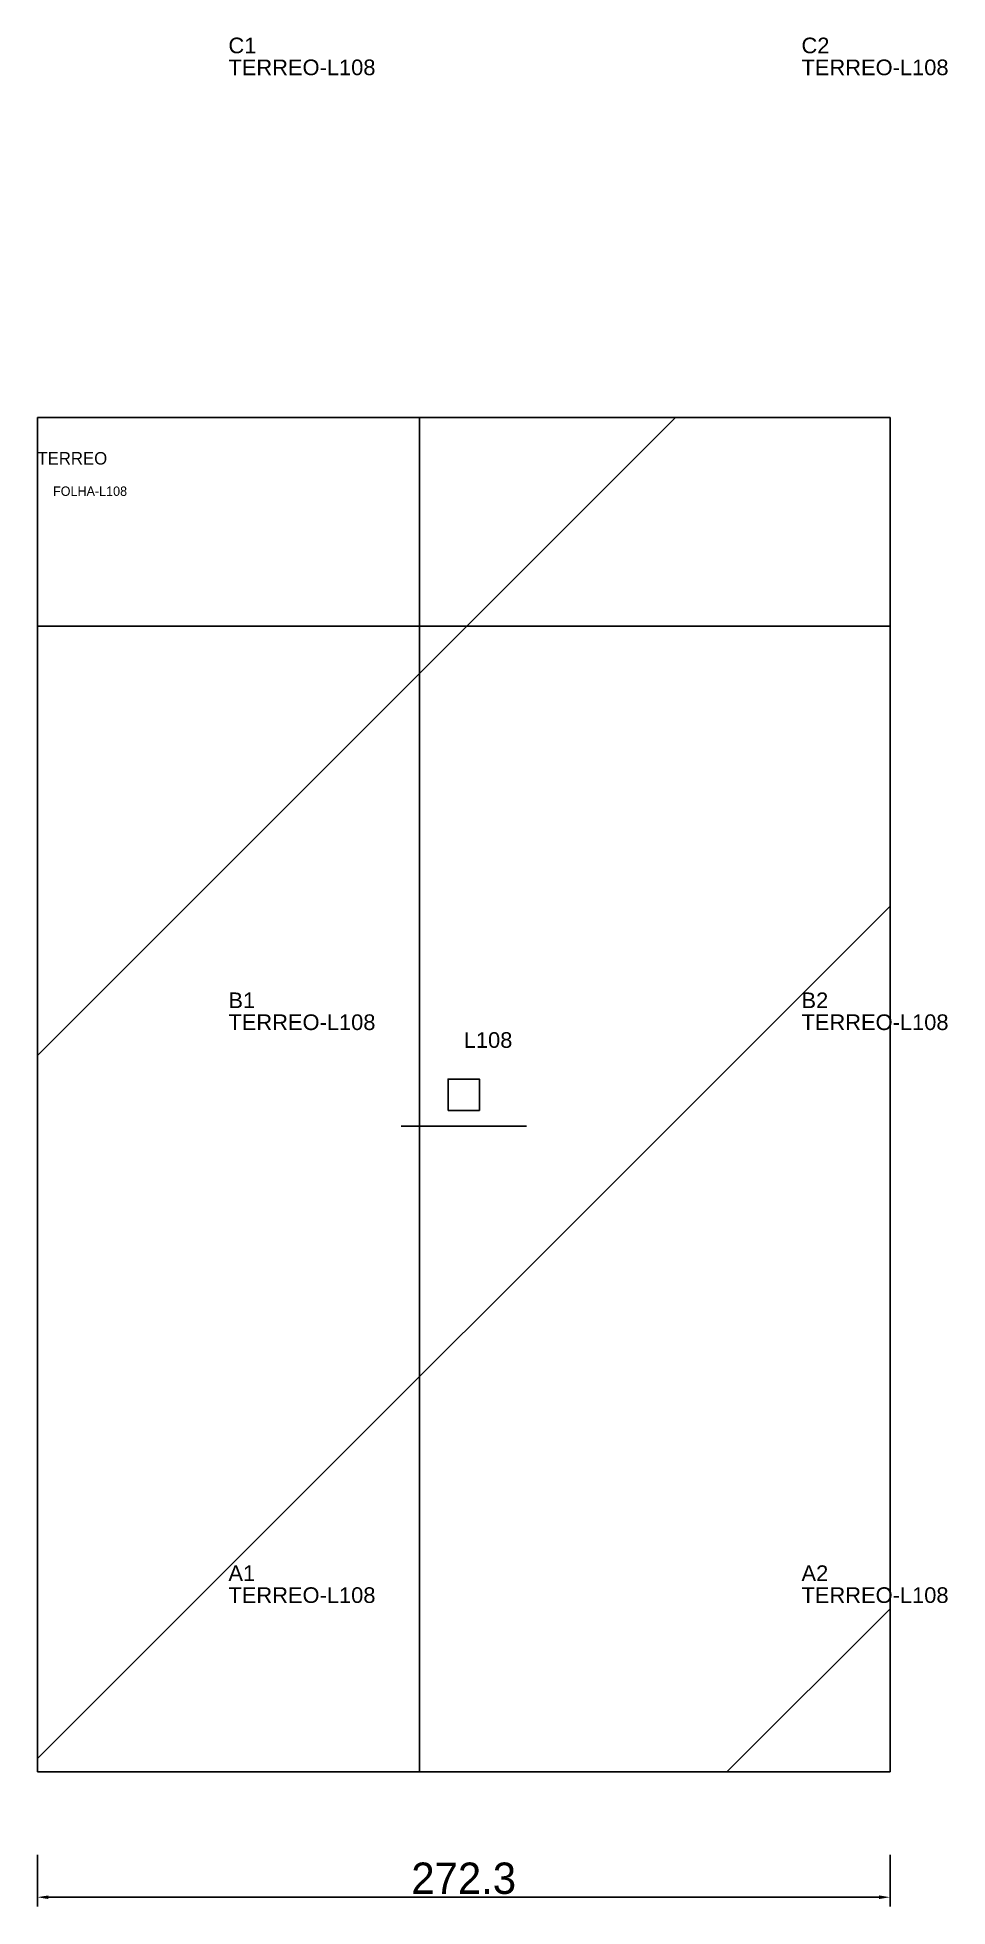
# Model space of a CAD drawing. Header units: metres. Extents: x 222 to 513, y -274 to 323.
import ezdxf

# ---------------------------------------------------------------- set-up
doc = ezdxf.new("R2010")
doc.units = ezdxf.units.M
for name, color, linetype in [('3', 3, 'CONTINUOUS'), ('AUX00', 7, 'CONTINUOUS'), ('COTA', 241, 'CONTINUOUS'), ('FOLHA', 255, 'CONTINUOUS'), ('Hachura', 251, 'CONTINUOUS'), ('NOMENCLATURA', 7, 'CONTINUOUS'), ('Nível', 160, 'CONTINUOUS'), ('Painéis', 200, 'CONTINUOUS'), ('Pilares', 5, 'CONTINUOUS'), ('SARR_2.2x7', 40, 'CONTINUOUS')]:
    doc.layers.add(name, color=color, linetype=linetype)
doc.styles.add('ARIAL', font='Arial.ttf')
doc.styles.add('STR_STANDARD', font='arial.ttf')
doc.dimstyles.new('EZ DXF', dxfattribs={"dimtxt": 10, "dimasz": 3.5, "dimexe": 3, "dimexo": 1.5, "dimgap": 1, "dimtad": 1, "dimdec": 1, "dimdsep": 46, "dimcen": 2.5, "dimazin": 3, "dimtfac": 1, "dimtmove": 0, "dimatfit": 3})

msp = doc.modelspace()

# ---------------------------------------------------------------- hatches: boundary and pattern name
at = {"layer": 'Hachura'}
h = msp.add_hatch(dxfattribs=at)
h.set_pattern_fill('ANSI31', scale=50)
h.paths.add_polyline_path([(222.2, 201.5), (494.48, 201.5), (494.48, -231.12), (222.2, -231.12)])
h = msp.add_hatch(dxfattribs=at)
h.set_pattern_fill('ANSI31', scale=50)
h.paths.add_polyline_path([(222.2, 201.5), (494.48, 201.5), (494.48, -231.12), (222.2, -231.12)])

# ---------------------------------------------------------------- linework, layer by layer
at = {"layer": '3'}
for points in [[(344.2, -231.12), (344.2, 201.5)], [(344.2, -231.12), (344.2, 201.5)], [(222.2, 134.88), (494.48, 134.88)], [(222.2, 134.88), (494.48, 134.88)]]:
    msp.add_lwpolyline(points, close=True, dxfattribs=at)
at = {"layer": 'Painéis', "color": 200}
for p, q in [((222.2, 201.5), (494.48, 201.5)), ((222.2, -231.12), (222.2, 201.5)), ((222.2, 201.5), (494.48, 201.5)), ((222.2, -231.12), (222.2, 201.5)), ((494.48, 201.5), (494.48, -231.12)), ((494.48, 201.5), (494.48, -231.12)), ((494.48, -231.12), (222.2, -231.12)), ((494.48, -231.12), (222.2, -231.12))]:
    msp.add_line(p, q, dxfattribs=at)
at = {"layer": 'Pilares'}
msp.add_lwpolyline([(353.34, -19.81), (363.34, -19.81), (363.34, -9.81), (353.34, -9.81)], close=True, dxfattribs=at)
msp.add_lwpolyline([(353.34, -19.81), (363.34, -19.81), (363.34, -9.81), (353.34, -9.81)], close=True, dxfattribs=at)
at = {"layer": 'SARR_2.2x7'}
msp.add_line((338.34, -24.81), (378.34, -24.81), dxfattribs=at)
msp.add_line((338.34, -24.81), (378.34, -24.81), dxfattribs=at)

# ---------------------------------------------------------------- texts
at = {"layer": '3', "style": 'STR_STANDARD'}
for s, p in [('C1', (283.2, 317.88)), ('C1', (283.2, 317.88)), ('C2', (466.2, 317.88)), ('C2', (466.2, 317.88)), ('B2', (466.2, 12.88)), ('B2', (466.2, 12.88)), ('B1', (283.2, 12.88)), ('B1', (283.2, 12.88)), ('A1', (283.2, -170.12)), ('A1', (283.2, -170.12)), ('A2', (466.2, -170.12)), ('A2', (466.2, -170.12))]:
    msp.add_text(s, height=5, dxfattribs=at).set_placement(p)
at = {"layer": 'AUX00', "style": 'STR_STANDARD'}
for p in [(283.2, 310.88), (283.2, 310.88), (466.2, 310.88), (466.2, 310.88), (283.2, 5.88), (283.2, 5.88), (466.2, 5.88), (466.2, 5.88), (283.2, -177.12), (283.2, -177.12), (466.2, -177.12), (466.2, -177.12)]:
    msp.add_text('TERREO-L108', height=5, dxfattribs=at).set_placement(p)
at = {"layer": 'FOLHA'}
msp.add_text('FOLHA-L108', height=3, dxfattribs=at).set_placement((227.2, 176.5))
msp.add_text('FOLHA-L108', height=3, dxfattribs=at).set_placement((227.2, 176.5))
at = {"layer": 'NOMENCLATURA', "insert": (358.34, 5.19), "char_height": 5, "attachment_point": 1, "style": 'ARIAL'}
msp.add_mtext('L108', dxfattribs=at)
msp.add_mtext('L108', dxfattribs=at)
at = {"layer": 'Nível'}
msp.add_text('TERREO', height=4, dxfattribs=at).set_placement((222.2, 186.5))
msp.add_text('TERREO', height=4, dxfattribs=at).set_placement((222.2, 186.5))

# ---------------------------------------------------------------- dimensions: what is measured, and where the dimension line sits
at = {"layer": 'COTA'}
msp.add_linear_dim(base=(222.2, -271.12), p1=(222.2, -256.12), p2=(494.48, -256.12), dimstyle='EZ DXF', dxfattribs=at).render()
msp.add_linear_dim(base=(222.2, -271.12), p1=(222.2, -256.12), p2=(494.48, -256.12), dimstyle='EZ DXF', dxfattribs=at).render()

doc.saveas('drawing.dxf')
